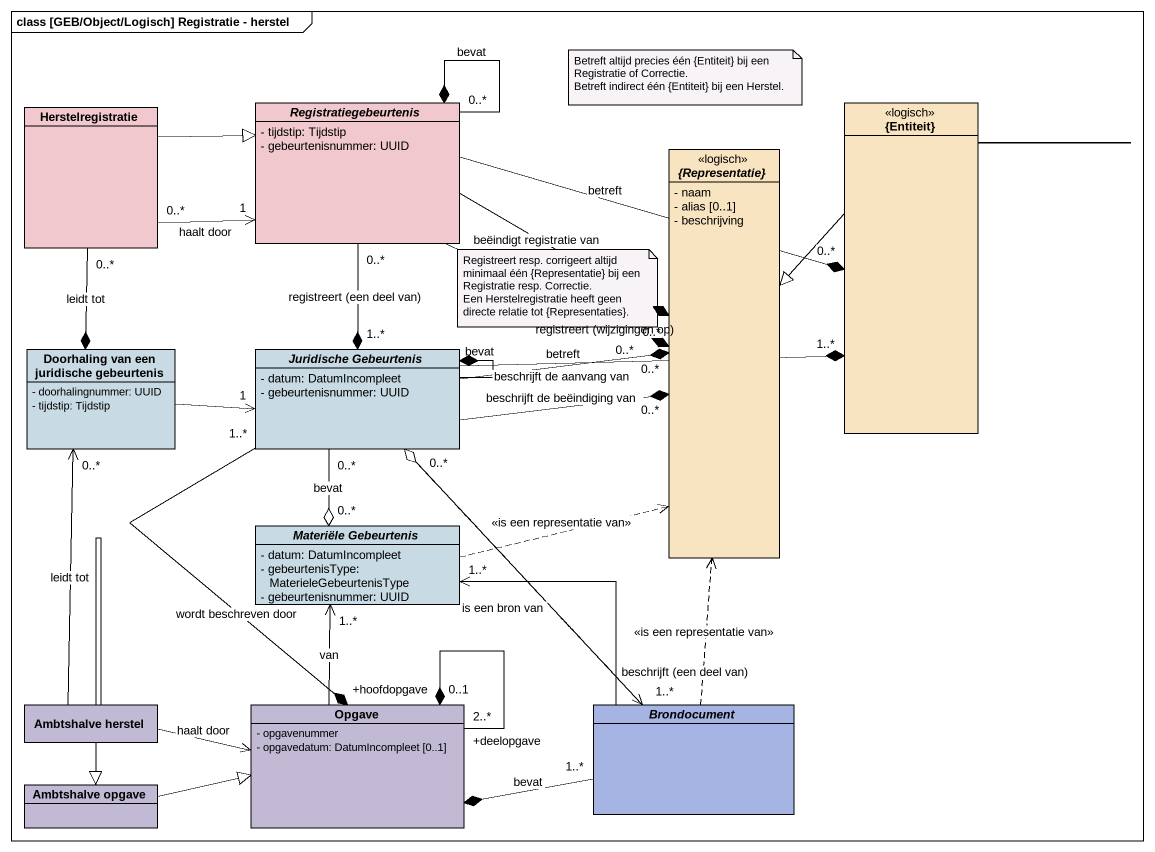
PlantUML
@startuml
mainframe class [GEB/Object/Logisch] Registratie - herstel
hide circle
hide empty members
skinparam classAttributeIconSize 0
class Herstelregistratie #F0C8CD
abstract class Registratiegebeurtenis #F0C8CD {
  - tijdstip: Tijdstip
  - gebeurtenisnummer: UUID
}
class "{Entiteit}" as Entiteit <<logisch>> #F8E4C0
abstract class "{Representatie}" as Representatie <<logisch>> #F8E4C0 {
  - naam
  - alias [0..1]
  - beschrijving
}
class "Doorhaling van een juridische gebeurtenis" as Doorhaling_van_een #C8DAE3 {
  - doorhalingnummer: UUID
  - tijdstip: Tijdstip
}
abstract class "Juridische Gebeurtenis" as Juridische_Gebeurtenis #C8DAE3 {
  - datum: DatumIncompleet
  - gebeurtenisnummer: UUID
}
abstract class "Materiële Gebeurtenis" as Materiële_Gebeurtenis #C8DAE3 {
  - datum: DatumIncompleet
  - gebeurtenisType: MaterieleGebeurtenisType
  - gebeurtenisnummer: UUID
}
class "Ambtshalve herstel" as Ambtshalve_herstel #C2BAD4
class Opgave #C2BAD4 {
  - opgavenummer
  - opgavedatum: DatumIncompleet [0..1]
}
abstract class Brondocument #A6B4E4
class "Ambtshalve opgave" as Ambtshalve_opgave #C2BAD4
Herstelregistratie "0..*" -right-> "1" Registratiegebeurtenis : haalt door
Herstelregistratie -right-|> Registratiegebeurtenis
Herstelregistratie "0..*" --* Doorhaling_van_een : leidt tot
Registratiegebeurtenis "0..*" --* Registratiegebeurtenis : bevat
Registratiegebeurtenis -right-* "0..*" Entiteit : betreft
Registratiegebeurtenis -right-* "0..*" Representatie : beëindigt registratie van
Registratiegebeurtenis -right-* "0..*" Representatie : registreert (wijzigingen op)
Registratiegebeurtenis "0..*" --* "1..*" Juridische_Gebeurtenis : registreert (een deel van)
Entiteit -left-|> Representatie
Doorhaling_van_een -right-> "1" Juridische_Gebeurtenis
Juridische_Gebeurtenis -right-* "1..*" Entiteit : betreft
Juridische_Gebeurtenis -right-* "0..*" Representatie : beschrijft de aanvang van
Juridische_Gebeurtenis -right-* "0..*" Representatie : beschrijft de beëindiging van
Juridische_Gebeurtenis --* Juridische_Gebeurtenis : bevat
Juridische_Gebeurtenis "0..*" --o "0..*" Materiële_Gebeurtenis : bevat
Juridische_Gebeurtenis "1..*" --* Opgave : wordt beschreven door
Juridische_Gebeurtenis ..> Brondocument
Materiële_Gebeurtenis .right.> Representatie : <<is een representatie van>>
Ambtshalve_herstel -up-> "0..*" Doorhaling_van_een : leidt tot
Ambtshalve_herstel -right-> Opgave : haalt door
Ambtshalve_herstel --|> Ambtshalve_opgave
Opgave -up-> "1..*" Materiële_Gebeurtenis : van
Opgave "+deelopgave\n2..*" --* "+hoofdopgave\n0..1" Opgave
Brondocument .up.> Representatie : <<is een representatie van>>
Brondocument "1..*" -up-o "0..*" Juridische_Gebeurtenis : is een bron van
Brondocument -left-> "1..*" Materiële_Gebeurtenis : beschrijft (een deel van)
Brondocument "1..*" -left-* Opgave : bevat
Ambtshalve_opgave -right-|> Opgave
note as N1
  Betreft altijd precies één {Entiteit} bij een Registratie of Correctie.
  Betreft indirect één {Entiteit} bij een Herstel.
end note
note as N2
  Registreert resp. corrigeert altijd minimaal één {Representatie} bij een Registratie resp. Correctie.
  Een Herstelregistratie heeft geen directe relatie tot {Representaties}.
end note
@enduml
